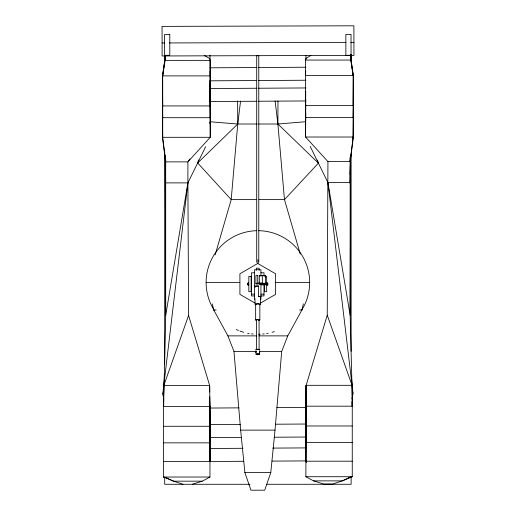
<?xml version="1.0" encoding="UTF-8"?>
<svg xmlns="http://www.w3.org/2000/svg" width="516" height="516" viewBox="0 0 516 516"><rect width="100%" height="100%" fill="white"/><g stroke="black" fill="none" stroke-linecap="round" stroke-linejoin="round"><path stroke-width="0.77" d="M277.976 100.949L277.905 124.014L284.471 199.621L300.28 254.091M305.73 104.226L305.678 121.724L277.905 124.014L258.639 124.014M350.609 157.593L350.145 315.16L352.254 396.049L352.254 476.732L342.263 480.88L332.872 483.989L323.551 483.989L313.554 480.88L305.878 476.732L306.156 385.31L327.247 315.16L327.931 161.585L305.588 137.017L305.588 60.062L306.046 58.314L310.909 55.483M306.336 462.665L305.878 461.201L306.027 421.256M306.072 407.679L306.156 385.31L352.06 385.31L352.963 392.824L352.125 399.094M305.73 112.927L305.588 137.017L353.402 137.017L353.402 75.6L351.054 60.062L351.041 34.424L345.862 34.424L345.862 55.289L351.041 55.289M306.027 411.549L305.878 442.554L352.254 442.554M306.046 407.575L306.156 385.31L305.878 425.984L352.254 425.984M305.73 99.033L305.588 117.396L353.402 117.396L353.125 137.017L350.145 161.585L350.145 315.16L327.931 182.587L310.2 146.415M350.177 157.644L350.145 161.585L327.931 161.585M305.73 91.197L305.588 105.632L353.402 105.632L353.125 117.396M353.125 137.017L353.125 75.6L350.783 60.062L350.835 54.573M350.177 157.574L350.145 161.585L353.402 137.017L352.776 138.462M353.125 105.632L353.402 75.6L305.588 75.6L305.711 70.886M350.783 60.062L350.861 54.573M350.106 183.406L350.48 157.619L350.145 182.587L327.931 182.587L352.06 385.31L352.254 406.182L305.878 406.182M350.112 174.531L350.435 157.612M204.233 55.367L209.786 58.611L210.244 60.359L210.244 137.308L187.901 161.876L187.901 182.883L162.869 393.121L163.714 399.113L163.669 406.602L163.578 406.279M260.335 304.485L260.606 298.229M352.157 398.333L352.963 392.824M164.346 376.835L163.578 396.346L163.578 477.029L173.57 481.17L182.961 484.279M212.289 303.872L213.759 309.981L227.911 335.877L233.967 351.415L240.643 430.125L244.887 472.592L250.957 490.2L264.708 490.2L270.777 472.592L275.028 430.125L281.697 351.415L287.76 335.877L301.905 309.981L303.376 303.872M240.572 100.988L237.76 124.014L231.194 199.621L215.166 254.859M192.281 484.279L202.278 481.17L209.954 477.029L209.954 406.479L163.578 406.479L165.688 315.457L165.688 161.876L162.708 137.308L162.708 75.891L164.778 60.359L164.778 55.651M162.708 75.891L165.049 60.359L165.004 55.651M256.639 199.621L231.194 199.621L197.667 162.953L198.595 159.902M209.69 123.298L210.154 121.77L237.76 124.014L257.033 124.014M205.632 146.712L187.901 182.883L188.585 315.457L163.772 385.607L209.677 385.607L209.954 406.479M188.566 160.818L189.888 158.87M317.463 160.083L318.404 163.153L284.471 199.621L259.026 199.621M197.667 162.953L237.76 124.014L237.631 100.943M260.49 303.079L275.583 294.365L275.583 273.764L257.742 263.463L239.908 273.764L239.908 294.365L255.001 303.079M350.532 477.055L342.263 480.88L313.554 480.88M348.313 477.829L352.164 476.732M259.567 354.569L259.78 354.215L259.006 353.75A1.535 0.78 0 0 0 258.019 353.537L257.484 353.537A1.535 0.78 0 0 0 256.497 353.75C253.814 355.15 259.883 354.473 259.232 354.608M260.941 284.206L261.941 284.058M260.232 283.452L262.334 283.865L264.424 283.452M260.941 284.4L262.334 284.058L264.811 284.568M262.728 284.052L264.811 283.458M256.775 80.535L210.025 80.825L210.018 67.815L256.775 67.532M258.387 67.519L305.943 67.228M258.387 80.528L305.949 80.232M256.775 101.252L210.025 101.536L210.018 88.533L256.775 88.242M258.387 88.236L305.943 87.946M258.387 101.239L305.949 100.949M238.985 407.866L209.967 408.046L209.993 437.62L241.43 437.433M276.873 407.634L305.891 407.459L305.917 437.033L274.48 437.226M209.993 424.616L240.624 424.429M275.286 424.217L305.917 424.029M163.578 461.491L209.954 461.491L209.954 448.488L242.997 448.288M272.829 448.101L305.872 447.901L305.859 436.852M243.81 461.285L209.954 461.491L209.806 421.553M272.022 461.111L305.878 460.904L305.872 447.901M162.101 42.957L162.05 26.387L353.892 25.8L353.95 55.38L162.108 55.967L162.101 42.957L164.514 42.951M169.351 42.938L345.888 42.396M350.719 42.383L353.944 42.37M305.588 60.062L351.054 60.062L353.125 75.6M210.244 60.359L164.778 60.359L162.43 75.884L162.43 137.308L165.688 161.876L187.901 161.876M162.43 137.308L210.244 137.308L210.006 96.357M254.549 272.783L251.492 272.783L251.492 295.932L254.549 295.932M260.941 272.783L263.992 272.783L263.992 276.092M259.277 275.866L262.328 275.866L262.328 283.097L259.277 283.097M265.14 276.434L266.662 276.434L266.662 291.695L264.373 291.695L264.373 284.664M206.11 282.478L239.811 282.478M275.202 282.478L309.684 282.478M248.441 283.11L247.68 283.11L247.68 285.019L248.441 285.019M267.043 283.11L267.81 283.11L267.81 285.019L267.043 285.019M255.904 283.303L257.748 283.303M259.277 283.303L265.379 283.303M259.471 283.349L265.192 283.349M247.68 283.587L248.441 283.587M267.043 283.587L267.81 283.587M257.748 283.742L259.084 283.742M259.277 283.742L262.328 283.742M259.471 283.923L260.941 283.923L260.941 299.299M247.68 284.542L248.441 284.542M267.043 284.542L267.81 284.542M260.941 284.664L265.192 284.664M260.941 284.755L265.379 284.806L265.379 275.518L259.277 275.518L259.277 284.019L259.471 283.258M254.549 285.999L258.574 285.999L258.574 296.416L259.174 296.481A2.864 0.742 0 0 1 260.225 297.493M251.492 294.159L254.549 294.159M260.941 294.159L263.992 294.159M260.941 295.932L263.992 295.932L263.992 284.806M258.574 296.313L260.941 296.313M213.759 309.981L216.165 309.981M299.506 309.981L301.905 309.981M227.911 335.877L256.639 335.877M259.032 335.877L287.76 335.877M233.967 351.415L256.246 351.415M259.425 351.415L281.697 351.415M163.578 426.281L209.954 426.281L209.754 396.772M240.643 430.125L275.028 430.125M163.578 442.851L209.954 442.851L209.806 411.839M305.878 461.201L352.254 461.201M244.887 472.592L270.777 472.592M305.878 476.732L352.254 476.732M163.578 477.029L209.954 477.029M166.307 477.616L164.694 477.616L164.694 484.279L249.873 484.279M348.713 477.616L351.125 477.616L351.125 484.279L266.753 484.279M202.278 481.17L173.57 481.17L165.991 477.668M258.574 286.096L258.484 286.09A2.864 0.742 0 0 0 255.472 286.354A2.864 0.742 0 0 0 255.265 287.173M262.728 283.961L264.811 284.658M259.851 283.458L261.941 283.961M163.669 477.029L166.745 477.9M259.567 354.021L259.232 353.834M318.404 163.153L277.905 124.014L275.093 100.988M327.247 315.16L352.06 385.31L351.641 378.931M188.585 315.457L209.677 385.607L209.709 391.967M162.869 393.121L163.707 399.384M254.885 298.229L255.168 304.485M210.122 71.182L210.244 75.891L162.43 75.891L162.708 105.928M162.708 117.693L162.43 105.928L210.244 105.928L210.006 81.07M352.17 401.809L352.254 406.305L352.17 401.39M165.352 155.49L165.384 157.103M165.372 159.521L165.314 155.497L165.688 182.883L187.901 182.883L165.688 315.457L165.21 155.471M162.708 137.308L162.43 117.693L210.244 117.693L209.986 84.16M164.985 55.651L165.049 60.359M209.754 406.376L209.76 408.769M209.754 401.506L209.786 408.659M305.923 55.393L305.93 59.34M209.999 55.193L210.018 67.815M210.006 80.638L210.018 88.533M209.935 437.439L209.954 448.488M351.125 54.664L351.125 60.959M351.125 154.226L351.125 351.319M267.043 282.536L267.043 285.587M265.192 277.066L265.192 275.563L259.471 275.563M265.192 283.258L265.192 284.755M264.811 275.667L264.424 275.667M260.941 275.608L260.941 269.784L254.549 269.784L254.549 299.299M260.232 275.667L259.851 275.667M259.851 304.485L259.851 319.965M259.18 270.216L259.18 268.191L256.323 268.191L256.323 270.216M259.084 282.136L259.084 284.148M259.077 319.965L259.077 349.809M258.78 262.302L258.78 55.728L256.71 55.728L256.71 262.302M257.897 259.709L257.897 263.611M256.426 319.965L256.426 349.809M255.652 304.485L255.652 319.965M248.441 282.536L248.441 285.587M164.694 55.451L164.694 63.326M164.694 151.814L164.694 364.186M256.42 283.742A2.967 0.768 0 0 1 256.504 283.555M259.567 350.08A2.096 0.542 0 0 0 258.555 349.306A2.096 0.542 0 0 0 255.723 349.667L255.652 349.809A2.096 0.542 0 0 0 255.936 350.08M259.987 304.821A2.58 0.671 0 0 0 259.045 303.911L258.419 303.84A2.58 0.671 0 0 0 255.704 304.079A2.58 0.671 0 0 0 255.517 304.821M255.936 304.762A2.096 0.542 0 0 1 257.748 303.943A2.096 0.542 0 0 1 259.567 304.762M256.704 320.436A2.096 0.542 0 0 1 256.142 319.617A2.096 0.542 0 0 1 259.361 319.617A2.096 0.542 0 0 1 258.8 320.436M256.813 320.204A1.329 0.342 0 0 1 256.813 319.72A1.329 0.342 0 0 1 258.69 319.72A1.329 0.342 0 0 1 258.69 320.204M256.813 349.564A1.329 0.342 0 0 1 258.69 349.564M258.684 230.697A51.787 51.787 0 0 1 301.931 309.729M274.338 331.588A51.787 51.787 0 0 1 272.061 332.291M268.21 333.226A51.787 51.787 0 0 1 266.637 333.523M264.257 333.871A51.787 51.787 0 0 1 262.663 334.046M260.27 334.213A51.787 51.787 0 0 1 258.684 334.258M253.13 334.046A51.787 51.787 0 0 1 251.537 333.871M249.157 333.523A51.787 51.787 0 0 1 247.583 333.226M243.733 332.291A51.787 51.787 0 0 1 239.946 331.053M238.45 330.472A51.787 51.787 0 0 1 236.244 329.518M214.282 310.406A51.787 51.787 0 0 1 256.31 230.716M256.149 351.822C255.73 356.375 255.594 348.784 256.149 351.822M259.387 352.164C259.761 356.195 259.858 348.139 259.387 352.164M256.839 354.305L258.697 354.376L256.839 354.305M169.79 34.424L164.61 34.424L164.61 55.289L169.79 55.289L169.79 34.424M257.748 275.518L255.904 275.518L255.904 284.019L257.748 284.019L257.748 275.518M251.111 276.434L248.828 276.434L248.828 291.695L251.111 291.695L251.111 276.434M165.688 161.876L165.668 159.47L165.688 161.876"/></g></svg>
